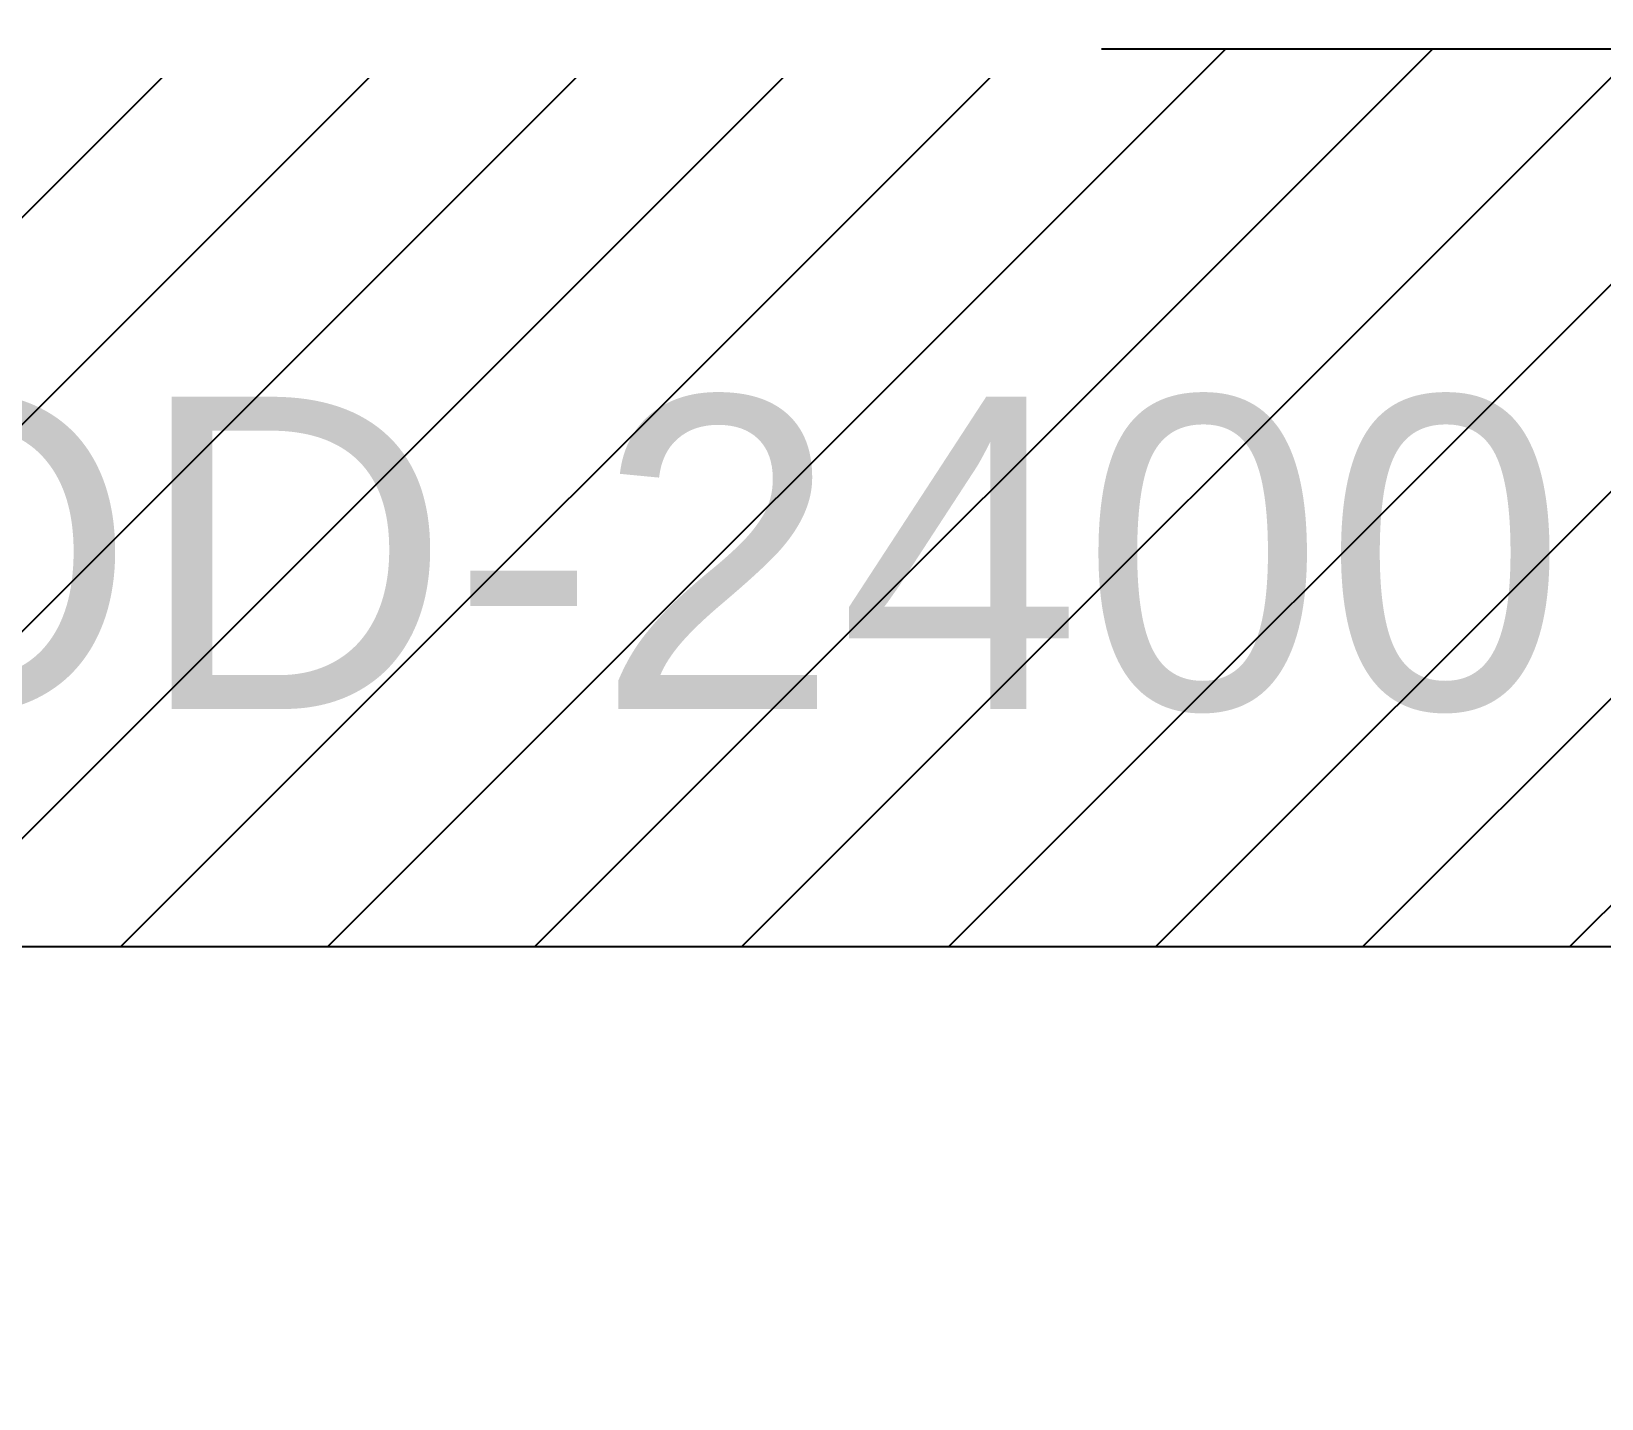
# Model space of a CAD drawing. Header units: millimetres. Extents: x -81374 to 485233, y -39075 to 157313.
# Drawn here: x 38258 to 39264, y -11247 to -10371 of the extents above; entities that cross this region are included whole.
import ezdxf
from ezdxf.enums import TextEntityAlignment as Align

# ---------------------------------------------------------------- set-up
doc = ezdxf.new("R2010")
doc.units = ezdxf.units.MM
doc.layers.add('G-IMPT', color=8, linetype='Continuous', lineweight=5)
for name, color, linetype in [('M-HVAC ELLIPTICAL DUCT', 6, 'Continuous'), ('M-HVAC-ELEPTICAL DUCT', 6, 'Continuous'), ('M-HVAC-INSULATION', 8, 'Continuous'), ('M-HVAC-TEXT', 7, 'Continuous')]:
    doc.layers.add(name, color=color, linetype=linetype)
doc.styles.add('romans', font='stylu.ttf', dxfattribs={"height": 125})
doc.styles.get("Standard").update_dxf_attribs({"font": 'arial.ttf'})

# ---------------------------------------------------------------- blocks, each defined once
blk = doc.blocks.new('floor plan 1')
at = {"layer": 'G-IMPT', "color": 8, "ltscale": 500}
blk.add_arc((30901.2, -15868.2), 12777.8, 49.90697, 259.60318, dxfattribs=at)
for rotation, p in [(359.9992, (39680.6, -4989.6, 0)), (359.9992, (35886.7, -10139.3, 0)), (270.0008, (28873.3, -20643.5, 0)), (359.9992, (11975.3, -26935.4, 0)), (359.9992, (15267.6, -26935.4, 0)), (359.9992, (26686.3, -26987.7, 0)), (270.0008, (15861.1, -28615, 0)), (89.9992, (23697.8, -33300.6, 0)), (89.9992, (23597.9, -35337.7, 0)), (89.9992, (23597.9, -37388.3, 0)), (359.9992, (13750.4, -37781.5, 0)), (89.9992, (23697.8, -40746.8, 0)), (89.9992, (23597.8, -44302.5, 0)), (89.9992, (23597.8, -46399.1, 0)), (89.9992, (23697.8, -48339.8, 0)), (89.9992, (23697.8, -54280, 0)), (359.9992, (27418.1, -55702.4, 0)), (89.9992, (9671.9, -65856.5, 0)), (359.9992, (4684.1, -67403.4, 0)), (359.9992, (8737.2, -67403.4, 0))]:
    blk.add_attdef('PARTITIONTYPE', text='', height=200, rotation=rotation, dxfattribs=at).set_placement(p, align=Align.MIDDLE_CENTER)

msp = doc.modelspace()

# ---------------------------------------------------------------- hatches: boundary and pattern name
at = {"layer": 'M-HVAC-INSULATION'}
h = msp.add_hatch(dxfattribs=at)
h.set_pattern_fill('ANSI31', color=26, scale=750, angle=360, style=0)
h.set_pattern_definition([(45, (496839.4, -83293.7), (-66.29126, 66.29126), [])])
h.paths.add_polyline_path([(31838.7, -10957.3), (40293.2, -10957.3), (40293.2, -10382.3), (31838.7, -10382.3)])

# ---------------------------------------------------------------- linework, layer by layer
at = {"layer": 'M-HVAC ELLIPTICAL DUCT', "linetype": 'Continuous'}
for p, q in [((31838.7, -10382.3), (40293.2, -10382.3)), ((31838.7, -10957.3), (40293.2, -10957.3))]:
    msp.add_line(p, q, dxfattribs=at)

# ---------------------------------------------------------------- block references
at = {"linetype": 'Continuous', "rotation": 180}
msp.add_blockref('floor plan 1', (58170.8, -39075.4), dxfattribs=at)

# ---------------------------------------------------------------- texts
at = {"layer": 'M-HVAC-ELEPTICAL DUCT', "insert": (37921.4, -10605.2, 1198.1), "char_height": 200, "attachment_point": 1}
msp.add_mtext('BOD-2400', dxfattribs=at)

# ---------------------------------------------------------------- next in the draw order: texts
at = {"layer": 'M-HVAC-TEXT', "insert": (37649.4, -10303.9), "char_height": 200, "width": 1193.907, "attachment_point": 7, "style": 'romans', "bg_fill": 2}
msp.add_mtext('{\\W0.75;\\T0.75;\\C171;S-3/8-8RMT \\P\\pxt5.333333;L-1/4-8RMT}', dxfattribs=at)

doc.saveas('drawing.dxf')
